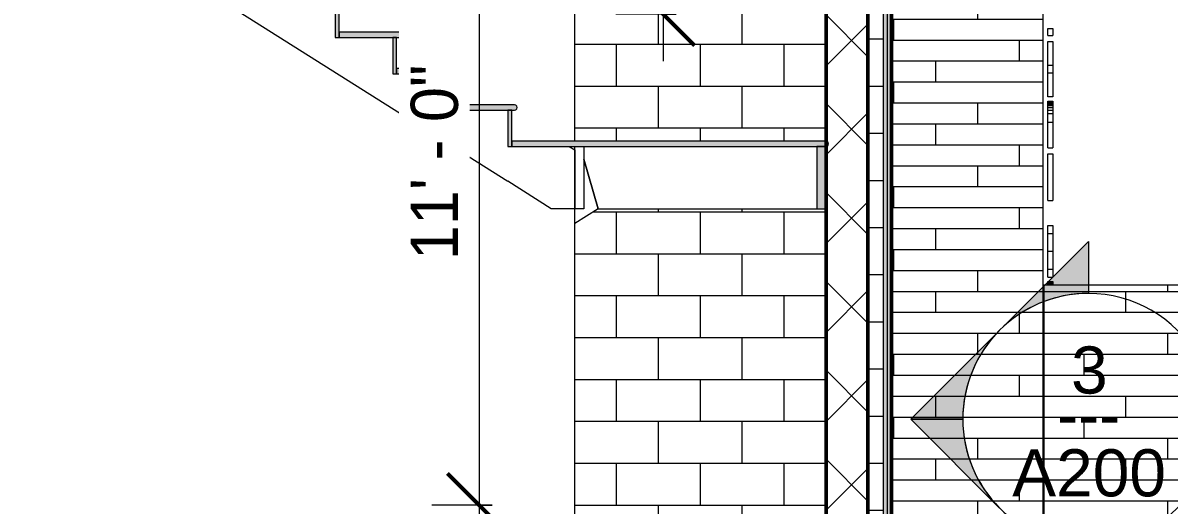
# Model space of a CAD drawing. Header units: inches. Extents: x 9661 to 16493, y -360 to 681.
# Drawn here: x 11923.8 to 12142.7, y 136 to 228.1 of the extents above; entities that cross this region are included whole.
import ezdxf

# ---------------------------------------------------------------- set-up
doc = ezdxf.new("R2010")
doc.units = ezdxf.units.IN
doc.header["$MEASUREMENT"] = 0
for name, color, linetype, lineweight in [('0-1', 7, 'Continuous', 5), ('A-ANNO-DIMS', 211, 'Continuous', 9), ('A-ANNO-DIMS-96', 211, 'Continuous', 9), ('A-GENM-1', 135, 'Continuous', 9), ('A-WALL', 113, 'Continuous', 13), ('A-WALL-2', 55, 'Continuous', 13), ('A-WALL-3', 250, 'Continuous', 50), ('A-WALL-5', 8, 'Continuous', 5), ('A-WALL-6', 254, 'Continuous', 13), ('A-WALL-8', 113, 'Continuous', 50), ('A-WALL-PATT-3', 135, 'Continuous', 9), ('A-WALL-PATT-4', 252, 'Continuous', 9), ('A-WALL-PATT-5', 111, 'Continuous', 9), ('G-ANNO-SYMB-1', 111, 'Continuous', 9), ('I-WALL-1', 55, 'Continuous', 13), ('S-STRS-1', 31, 'Continuous', 5), ('S-STRS-2', 7, 'Continuous', 9)]:
    doc.layers.add(name, color=color, linetype=linetype, lineweight=lineweight)
doc.styles.add('Arial', font='arial.ttf', dxfattribs={"height": 8.999999999999991})
doc.styles.add('Century Gothic', font='ufonts.com_century-gothic.ttf', dxfattribs={"height": 8.999999999999991})
doc.dimstyles.new('OD__1_8__Tol__', dxfattribs={"dimscale": 12, "dimtxt": 9.39751442745773, "dimasz": 1, "dimexe": 0.75, "dimexo": 0.5000000000000001, "dimgap": 0.125, "dimtad": 1, "dimdec": 3, "dimrnd": 0.125, "dimzin": 3, "dimdsep": 46, "dimlunit": 4, "dimtxsty": 'Century Gothic', "dimblk1": 'OBLIQUE', "dimblk2": 'OBLIQUE', "dimsah": 1, "dimcen": 0.09, "dimdle": 0.75, "dimazin": 0, "dimtfac": 1, "dimtdec": 4, "dimtix": 1, "dimtmove": 0, "dimatfit": 3, "dimfxl": 1, "dimtvp": 1, "dimtfill": 1, "dimfrac": 2, "dimtolj": 1, "dimtzin": 0, "dimarcsym": 2})
pattern_1 = [(0, (12114.152, 136.8), (0, 4), []), (90, (12114.152, 136.8), (-7.999999999999999, 8), [4, -28]), (90, (12130.152, 140.8), (-7.999999999999999, 8), [4, -28])]

# ---------------------------------------------------------------- blocks, each defined once
blk = doc.blocks.new('CTR - 1st Phase -Stairs _ Elevators_rvt-1-BUILDING SECTION - EAST_WEST - LOOKING NORTH')
at = {"layer": 'A-WALL-PATT-3'}
h = blk.add_hatch(dxfattribs=at)
h.set_pattern_fill('FP_31', color=256, style=0, pattern_type=2)
h.set_pattern_definition([(0, (12069.189, -8), (0, 8), []), (90, (12069.189, -8), (-7.999999999999999, 8), [8, -8])])
h.paths.add_polyline_path([(12069.70552514278, -1.705302565824392e-13), (12077.18939611037, 7.059952622512353e-11), (12077.18939611037, 55.12499999999999), (12033.42737173118, 55.12499999999999), (12029.18939611052, 52.50516052532043), (12029.18939611052, -3.410605131648632e-13), (12043.53035150601, -1.705302565824392e-13)], flags=0)
h.paths.add_polyline_path([(11897.18939611052, -1.515908857502955e-26), (11907.56439611052, -1.515908857502954e-26), (11907.56439611052, 33.93359374999954), (11897.18939611052, 33.93359374999954), (11897.18939611052, 22.68991559311109)], flags=0)
h.paths.add_polyline_path([(11907.56439611052, 35.43359374999937), (11907.56439611052, 123.375), (11845.18939611051, 123.3749999999998), (11845.1893961105, 91.99999999999783), (11897.18939611052, 91.999999999998), (11897.18939611052, 35.43359374999937), (11905.51747650601, 35.43359374999937)], flags=0)
h.paths.add_polyline_path([(12033.67228900601, 68.00000000000021), (12077.18939611052, 68.00000000000021), (12077.18939611037, 192.5986842105264), (12033.67115889622, 192.5986842105261), (12029.18939611052, 189.768097187888), (12029.18939611052, 103.4335937500006), (12074.18939611037, 103.4080381197169), (12074.18939611037, 101.9335937499987), (12029.18939611052, 101.928375950911), (12029.18939611052, 68.00000000000004), (12030.93939611037, 68.00000000000021)], flags=0)
h.paths.add_polyline_path([(12074.93939611037, 101.9335937499987), (12074.40906602447, 102.1532636641098), (12074.18939611037, 102.6835937500001), (12074.40906602448, 103.2139238358901), (12074.93939611037, 103.4335937499989), (12075.47113239445, 103.2105289731433), (12075.68939611037, 102.6835937500001), (12075.46972619626, 102.1532636641098), (12074.99784315908, 101.9578033102543)], flags=0)
h.paths.add_polyline_path([(11845.18939611051, 135.9999999999999), (11907.56439611052, 136.0000000000004), (11907.56439611052, 255.3750000000001), (11845.18939611051, 255.3749999999998), (11845.18939611051, 176.3937007874022), (11846.44778100504, 176.3513432238292), (11846.5701996054, 176.2577964603126), (11846.61696516712, 176.1968503937015), (11846.61696516712, 175.8031496063), (11846.44778100504, 175.6486567761734), (11846.27601028374, 175.6238152230786), (11846.06095781334, 175.6122804195006), (11845.18939611051, 175.6062992125991), (11845.18939611051, 160.217415593111)], flags=0)
h.paths.add_polyline_path([(11845.68545910264, 175.8031496062998), (11845.74811852922, 176.0000000000005), (11845.68545910264, 176.1018972618519), (11845.68545910264, 175.8981027381492)], flags=0)
h.paths.add_polyline_path([(12077.18939611052, 205.4736842105265), (12077.18939611037, 373.3749815333425), (12029.18939611052, 373.3749815333423), (12029.18939611052, 240.9072779605259), (12074.18939611037, 240.8817223302434), (12074.18939611037, 239.4072779605266), (12029.18939611052, 239.3929705801451), (12029.18939611052, 205.4736842105263), (12075.43939611037, 205.4736842105265)], flags=0)
h.paths.add_polyline_path([(12074.93939611037, 239.4072779605266), (12074.40906602448, 239.6269478746366), (12074.18939611037, 240.1572779605266), (12074.40906602448, 240.6876080464164), (12074.93939611037, 240.9072779605264), (12075.47113239445, 240.6842131836696), (12075.68939611037, 240.1572779605266), (12075.46972619626, 239.6269478746366), (12074.99784315908, 239.4314875207808)], flags=0)
h.paths.add_polyline_path([(11845.18939611051, 268), (11907.56439611052, 268.0000000000004), (11907.56439611052, 373.374981533342), (11845.18939611051, 373.3749815333406), (11845.18939611051, 308.393700787402), (11846.44778100504, 308.3513432238295), (11846.5701996054, 308.2577964603113), (11846.61696516712, 308.1968503937007), (11846.61696516712, 307.8031496063006), (11846.44778100504, 307.6486567761718), (11846.27601028374, 307.6238152230785), (11846.06095781334, 307.6122804195006), (11845.18939611051, 307.6062992125989), (11845.18939611051, 297.7449155931112)], flags=0)
h.paths.add_polyline_path([(11845.68545910264, 307.8031496062996), (11845.74811852922, 308.0000000000005), (11845.68545910264, 308.1018972618518), (11845.68545910264, 307.8981027381491)], flags=0)
at = {"layer": 'A-WALL-PATT-4'}
h = blk.add_hatch(dxfattribs=at)
h.set_pattern_fill('FP_26', color=256, style=0, pattern_type=2)
h.set_pattern_definition([(45, (10995.947, 72), (-8.485281374238571, 8.485281374238571), []), (135, (10995.947, 72), (-8.485281374238571, -8.48528137423857), [])])
h.paths.add_polyline_path([(12085.18939611037, -3.999999999999943), (12085.18939611037, 373.9999815333416), (12077.18939611052, 373.9999815333416), (12077.18939611051, -3.999999999999602), (12083.18939611053, -3.999999999999943)], flags=0)
at = {"layer": 'S-STRS-1'}
for points in [[(11983.43939611037, 225.3157894736844), (11984.18939611037, 225.3157894736844), (11984.18939611037, 232.2631578947372), (11983.43939611037, 232.2631578947372), (11983.43939611037, 226.3157894736843)], [(11994.43939611037, 225.3157894736844), (11995.68939611037, 225.3157894736844), (11996.04294950096, 225.4622360830913), (11996.18939611037, 225.8157894736846), (11996.04294950096, 226.1693428642774), (11995.68939611037, 226.3157894736843), (11984.18939611037, 226.3157894736843), (11984.18939611037, 225.3157894736844), (11994.24003900601, 225.3157894736844)], [(11994.43939611037, 218.3684210526317), (11995.18939611037, 218.3684210526317), (11995.18939611037, 225.3157894736844), (11994.43939611037, 225.3157894736844), (11994.43939611037, 219.3684210526318)], [(11995.18939611037, 218.3684210526317), (12006.68939611037, 218.3684210526319), (12007.04294950096, 218.5148676620388), (12007.18939611037, 218.8684210526318), (12007.04294950096, 219.2219744432253), (12006.68939611037, 219.3684210526316), (11995.18939611037, 219.3684210526316)], [(12006.18939611037, 211.4210526315823), (12006.18939611037, 218.3684210526319), (12005.43939611037, 218.3684210526319), (12005.43939611036, 211.4210526315826)], [(12017.68939611037, 211.4210526315792), (12018.04294950096, 211.5674992409856), (12018.18939611037, 211.9210526315788), (12018.04294950096, 212.2746060221723), (12017.68939611037, 212.4210526315792), (12006.18939611037, 212.4210526315792), (12006.18939611037, 211.4210526315823), (12016.43939611037, 211.4210526315792)], [(12016.43939611037, 204.4736842105262), (12017.18939611037, 204.4736842105262), (12017.18939611037, 211.4210526315792), (12016.43939611037, 211.4210526315792), (12016.43939611037, 206.0599155931116)], [(12029.18939611052, 204.4736842105262), (12077.18939611037, 204.4736842105264), (12077.18939611037, 205.4736842105265), (12017.18939611037, 205.4736842105263), (12017.18939611037, 204.4736842105262), (12028.14366957612, 204.4736842105264)], [(12077.18939611037, 192.5986842105264), (12077.18939611037, 204.4736842105264), (12075.43939611037, 204.4736842105264), (12075.43939611037, 192.5986842105264)]]:
    blk.add_hatch(color=256, dxfattribs=at).paths.add_polyline_path(points, flags=0)
at = {"layer": 'A-WALL-3'}
for p, q in [((12077.18939611037, 375.9999999999108), (12077.18939611037, -3.999999999999985)), ((12085.18939611036, -3.999999999999996), (12085.18939611036, 375.9999999999108))]:
    blk.add_line(p, q, dxfattribs=at)
at = {"layer": 'I-WALL-1'}
for p, q in [((12029.18939611052, 205.4736842105263), (12029.18939611052, 373.3749815333413)), ((12029.18939611052, 68.00000000000013), (12029.18939611052, 192.5986842105263))]:
    blk.add_line(p, q, dxfattribs=at)
at = {"layer": 'S-STRS-2'}
for p, q in [((11930.18939611037, 252.2944129773612), (12016.43939611037, 197.8207287668355)), ((11983.43939611037, 232.2631578947368), (11983.43939611037, 225.3157894736842)), ((11984.18939611037, 225.3157894736841), (11984.18939611037, 232.2631578947368)), ((11995.68939611037, 226.3157894736842), (11984.18939611037, 226.3157894736842)), ((11984.18939611037, 226.3157894736842), (11984.18939611037, 225.3157894736842)), ((11983.43939611037, 225.3157894736842), (11984.18939611037, 225.3157894736841)), ((11984.18939611037, 225.3157894736842), (11995.68939611037, 225.3157894736842)), ((11995.18939611037, 225.3157894736842), (11994.43939611037, 225.3157894736842)), ((11994.43939611037, 225.3157894736842), (11994.43939611037, 218.3684210526316)), ((11995.18939611037, 218.3684210526315), (11995.18939611037, 225.3157894736842)), ((12006.68939611037, 219.3684210526316), (11995.18939611037, 219.3684210526316)), ((11995.18939611037, 219.3684210526316), (11995.18939611037, 218.3684210526316)), ((11994.43939611037, 218.3684210526316), (11995.18939611037, 218.3684210526315)), ((11995.18939611037, 218.3684210526316), (12006.68939611037, 218.3684210526316)), ((12006.18939611037, 218.3684210526316), (12005.43939611037, 218.3684210526316)), ((12005.43939611037, 218.3684210526316), (12005.43939611037, 211.421052631579)), ((12006.18939611037, 211.4210526315789), (12006.18939611037, 218.3684210526316)), ((12017.68939611037, 212.4210526315789), (12006.18939611037, 212.4210526315789)), ((12006.18939611037, 212.4210526315789), (12006.18939611037, 211.4210526315789)), ((12005.43939611037, 211.421052631579), (12006.18939611037, 211.4210526315789)), ((12006.18939611037, 211.4210526315789), (12017.68939611037, 211.4210526315789)), ((12017.18939611037, 211.4210526315789), (12016.43939611037, 211.4210526315789)), ((12016.43939611037, 211.4210526315789), (12016.43939611037, 204.4736842105263)), ((12017.18939611037, 204.4736842105262), (12017.18939611037, 211.4210526315789)), ((12016.43939611037, 204.4736842105263), (12017.18939611037, 204.4736842105262)), ((12077.18939611037, 205.4736842105263), (12017.18939611037, 205.4736842105263)), ((12017.18939611037, 205.4736842105263), (12017.18939611037, 204.4736842105263)), ((12017.18939611037, 204.4736842105263), (12077.18939611037, 204.4736842105263)), ((12028.14366957612, 204.4736842105263), (12029.18939611037, 203.8132253467886)), ((12029.18939611037, 192.5986842105263), (12029.18939611037, 204.4736842105263)), ((12029.18939611037, 203.8132253467886), (12029.18939611037, 192.5986842105263)), ((12030.93939611037, 204.4736842105263), (12030.93939611037, 192.5986842105263)), ((12077.18939611037, 204.4736842105263), (12075.43939611037, 204.4736842105263)), ((12075.43939611037, 204.4736842105263), (12075.43939611037, 192.5986842105263)), ((12077.18939611037, 204.4736842105263), (12077.18939611037, 205.4736842105263)), ((12077.18939611037, 205.4736842105263), (12077.18939611037, 204.4736842105263)), ((12077.18939611037, 192.5986842105263), (12077.18939611037, 204.4736842105263)), ((12030.93939611037, 202.0397030783646), (12033.67115889621, 192.5986842105263)), ((12033.67115889621, 192.5986842105258), (12030.93939611037, 202.0397030783647)), ((12024.70763332452, 192.5986842105263), (12016.43939611037, 197.8207287668358)), ((12029.18939611037, 192.5986842105263), (12024.70763332452, 192.5986842105263)), ((12030.93939611037, 192.5986842105263), (12029.18939611037, 192.5986842105263)), ((12033.67115889621, 192.5986842105258), (12029.18939611052, 189.7680971879832)), ((12033.67115889621, 192.5986842105263), (12075.43939611037, 192.5986842105263)), ((12075.43939611037, 192.5986842105263), (12077.18939611037, 192.5986842105263))]:
    blk.add_line(p, q, dxfattribs=at)
for centre in [(11995.68939611037, 225.8157894736842), (12006.68939611037, 218.8684210526315), (12017.68939611037, 211.9210526315789), (12077.18939611037, 204.9736842105263)]:
    blk.add_arc(centre, 0.5, 269.9999999999996, 90, dxfattribs=at)
blk = doc.blocks.new('DIMBLOCK4-BUILDING SECTION - EAST_WEST - LOOKING NORTH')
at = {"layer": 'A-ANNO-DIMS-96', "lineweight": 50}
for p, q in [((12010.92237433472, 267.9999999999071), (12004.92237433472, 273.9999999999071)), ((12010.92237433472, 267.9999999999071), (12016.92237433472, 261.9999999999071)), ((12010.92237433472, 135.9999999999071), (12004.92237433472, 141.9999999999071)), ((12010.92237433472, 135.9999999999071), (12016.92237433472, 129.9999999999071))]:
    blk.add_line(p, q, dxfattribs=at)
at = {"layer": 'A-ANNO-DIMS-96'}
for p, q in [((12013.40765570896, 267.9999999999071), (12001.92237433472, 267.999999999907)), ((12010.92237433472, 267.9999999999071), (12010.92237433472, 135.9999999999071)), ((12010.92237433472, 267.999999999907), (12013.40765570896, 267.999999999907)), ((12013.40765570896, 135.9999999999071), (12001.92237433472, 135.9999999999071)), ((12010.92237433472, 135.9999999999071), (12013.40765570896, 135.9999999999071))]:
    blk.add_line(p, q, dxfattribs=at)
at = {"layer": 'A-ANNO-DIMS-96', "color": 0, "insert": (11997.88653710826, 182.7574704579698), "char_height": 8.999999999999998, "width": 46.18207090064941, "attachment_point": 1, "rotation": 90.0000000000002, "line_spacing_factor": 0.9845015114479527, "style": 'Century Gothic', "bg_fill": 3, "box_fill_scale": 1.25, "bg_fill_color": 256, "bg_fill_true_color": 13158600, "bg_fill_transparency": 0}
blk.add_mtext('11\' - 0"', dxfattribs=at)
blk = doc.blocks.new('_Oblique')
at = {"color": 0, "linetype": 'ByBlock', "lineweight": -2}
blk.add_line((-0.5, -0.5), (0.5, 0.5), dxfattribs=at)
blk = doc.blocks.new('DIMBLOCK5-BUILDING SECTION - EAST_WEST - LOOKING NORTH')
at = {"layer": 'A-ANNO-DIMS-96', "lineweight": 50}
for p, q in [((12010.92237433472, 135.9999999999071), (12004.92237433472, 141.9999999999071)), ((12010.92237433472, 135.9999999999071), (12016.92237433472, 129.9999999999071)), ((12010.92237433472, -3.197442310922193e-14), (12004.92237433472, 5.999999999999974)), ((12010.92237433472, -3.197442310922193e-14), (12016.92237433472, -6.000000000000037))]:
    blk.add_line(p, q, dxfattribs=at)
at = {"layer": 'A-ANNO-DIMS-96'}
for p, q in [((12013.40765570896, 135.9999999999071), (12001.92237433472, 135.9999999999071)), ((12010.92237433472, 135.9999999999071), (12010.92237433472, -9.00000000000002)), ((12010.92237433472, 135.9999999999071), (12013.40765570896, 135.9999999999071)), ((12013.40765570896, -2.131628207282043e-14), (12001.92237433472, -6.394884621842643e-14)), ((12010.92237433472, -1.742964298970216e-26), (12013.40765570896, -1.742964298970216e-26))]:
    blk.add_line(p, q, dxfattribs=at)
at = {"layer": 'A-ANNO-DIMS-96', "color": 0, "insert": (11997.88653710826, 48.75747045801624), "char_height": 8.999999999999998, "width": 46.18207090064941, "attachment_point": 1, "rotation": 90.0000000000002, "line_spacing_factor": 0.9845015114479527, "style": 'Century Gothic', "bg_fill": 3, "box_fill_scale": 1.25, "bg_fill_color": 256, "bg_fill_true_color": 13158600, "bg_fill_transparency": 0}
blk.add_mtext('11\' - 4"', dxfattribs=at)
blk = doc.blocks.new('DIMBLOCK6-BUILDING SECTION - EAST_WEST - LOOKING NORTH')
at = {"layer": 'A-ANNO-DIMS-96'}
for p, q in [((12046.05427281492, 359.124999999981), (12046.05427281492, 220.7499999999794)), ((12048.53955418916, 350.124999999981), (12037.05427281492, 350.1249999999809)), ((12046.05427281492, 350.124999999981), (12048.53955418916, 350.124999999981)), ((12048.53955418916, 229.7499999999794), (12037.05427281492, 229.7499999999793)), ((12046.05427281492, 229.7499999999793), (12048.53955418916, 229.7499999999793))]:
    blk.add_line(p, q, dxfattribs=at)
at = {"layer": 'A-ANNO-DIMS-96', "lineweight": 50}
for p, q in [((12046.05427281492, 350.124999999981), (12040.05427281492, 356.124999999981)), ((12046.05427281492, 350.124999999981), (12052.05427281492, 344.124999999981)), ((12046.05427281492, 229.7499999999794), (12040.05427281492, 235.7499999999794)), ((12046.05427281492, 229.7499999999794), (12052.05427281492, 223.7499999999794))]:
    blk.add_line(p, q, dxfattribs=at)
at = {"layer": 'A-ANNO-DIMS-96', "color": 0, "insert": (12033.01843558847, 259.20911949115), "char_height": 8.999999999999998, "width": 73.7481132211921, "attachment_point": 1, "rotation": 90.0000000000002, "line_spacing_factor": 0.9845015114479527, "style": 'Century Gothic', "bg_fill": 3, "box_fill_scale": 1.25, "bg_fill_color": 256, "bg_fill_true_color": 13158600, "bg_fill_transparency": 0}
blk.add_mtext('10\' - 0 3/8"', dxfattribs=at)
blk = doc.blocks.new('Section - Section Head - Filled-22785-BUILDING SECTION - EAST_WEST - LOOKING NORTH')
at = {"layer": 'G-ANNO-SYMB-1'}
h = blk.add_hatch(color=256, dxfattribs=at)
edge = h.paths.add_edge_path(flags=0)
edge.add_arc((10178.18939611049, 472.9348735142124), 24.03123559096272, 89.99999999999989, 132.0783950246249, ccw=False)
edge.add_line((10178.18939611049, 496.966109105176), (10178.18939611049, 506.8759990111666))
edge.add_line((10178.18939611049, 506.8759990111666), (10162.08494075386, 490.7715436545297))
h = blk.add_hatch(color=256, dxfattribs=at)
edge = h.paths.add_edge_path(flags=0)
edge.add_line((10161.21883336202, 489.9054362626895), (10144.24827061354, 472.9348735142125))
edge.add_line((10144.24827061354, 472.9348735142125), (10154.18939611049, 472.9348735142124))
edge.add_arc((10178.18939611049, 472.9348735142121), 23.99999999999891, 135, 179.9999999999995, ccw=False)
h = blk.add_hatch(color=256, dxfattribs=at)
edge = h.paths.add_edge_path(flags=0)
edge.add_arc((10178.18939611049, 472.9348735142124), 23.99999999999989, 180.0000000000001, 225.0000000000011, ccw=False)
edge.add_line((10154.18939611049, 472.9348735142124), (10144.24827061354, 472.9348735142125))
edge.add_line((10144.24827061354, 472.9348735142125), (10161.21883336202, 455.9643107657353))
h = blk.add_hatch(color=256, dxfattribs=at)
edge = h.paths.add_edge_path(flags=0)
edge.add_line((10162.08494075386, 455.098203373895), (10178.18939611049, 438.9937480172579))
edge.add_line((10178.18939611049, 438.9937480172579), (10178.18939611049, 448.9036379232484))
edge.add_arc((10178.18939611049, 472.9348735142123), 24.03123559096389, 227.9216049753765, 270, ccw=False)
for p, q in [((10162.08494075386, 490.7715436545297), (10178.18939611049, 506.8759990111666)), ((10178.18939611049, 506.8759990111666), (10178.18939611049, 496.966109105176)), ((10144.24827061354, 472.9348735142125), (10161.21883336202, 489.9054362626895)), ((10154.18939611049, 472.9348735142124), (10144.24827061354, 472.9348735142125)), ((10161.21883336202, 455.9643107657353), (10144.24827061354, 472.9348735142125)), ((10144.24827061354, 472.9348735142125), (10154.18939611049, 472.9348735142124)), ((10178.18939611049, 438.9937480172579), (10162.08494075386, 455.098203373895)), ((10178.18939611049, 448.9036379232484), (10178.18939611049, 438.9937480172579))]:
    blk.add_line(p, q, dxfattribs=at)
for centre, radius, start, end in [((10178.18939611049, 472.966109105176), 23.99999999999988, 89.9999999999998, 269.9999999999994), ((10178.18939611049, 472.9348735142124), 24.03123559096272, 89.9999999999996, 132.0783950246245), ((10178.18939611049, 472.966109105176), 24, 269.9999999999996, 90), ((10178.18939611049, 472.9348735142121), 23.99999999999891, 134.9999999999997, 179.9999999999992), ((10178.18939611049, 472.9348735142124), 23.99999999999989, 179.9999999999997, 225.0000000000008), ((10178.18939611049, 472.9348735142123), 24.03123559096389, 227.9216049753762, 269.9999999999996)]:
    blk.add_arc(centre, radius, start, end, dxfattribs=at)

msp = doc.modelspace()

# ---------------------------------------------------------------- hatches: boundary and pattern name
at = {"layer": 'A-WALL-5'}
msp.add_hatch(color=256, dxfattribs=at).paths.add_polyline_path([(12088.1898230047, -3.999999999999943), (12088.93939611036, -3.999999999999943), (12088.93939611036, 229.999999999985), (12088.5893961106, 229.999999999985), (12088.5871549153, 231.4999999999849), (12088.18939611036, 231.4999999999849), (12088.18939611036, -3.999999999999943)], flags=0)
at = {"layer": 'A-WALL-6'}
msp.add_hatch(color=256, dxfattribs=at).paths.add_polyline_path([(12089.68939611036, -4.250000000000056), (12089.68939611037, 229.999999999985), (12088.93939611036, 229.999999999985), (12088.93939611036, -3.999999999999943), (12089.18939611052, -3.999999999999943), (12089.18939611052, -4.250000000000056)], flags=0)
at = {"layer": 'A-WALL-PATT-3'}
h = msp.add_hatch(dxfattribs=at)
h.set_pattern_fill('FP_5', color=256, style=0, pattern_type=2)
h.set_pattern_definition(pattern_1)
h.paths.add_polyline_path([(12089.68939611037, 109.7499999999861), (12109.7143961105, 109.749999999987), (12109.7143961105, 120.0000000000002), (12089.68939611037, 120.0000000000002), (12089.68939611037, 114.3749155931119)], flags=0)
h.paths.add_polyline_path([(12105.50889152335, 132.000000000001), (12109.71439611049, 132.000000000001), (12109.7143961105, 229.999999999985), (12089.68939611037, 229.9999999999826), (12089.68939611037, 132.000000000001), (12102.67872650601, 132.000000000001)], flags=0)
h.paths.add_polyline_path([(12102.67872650601, 231.4999999999849), (12109.7143961105, 231.5390624999848), (12109.7143961105, 373.2499999998856), (12085.18939611037, 373.2499999998855), (12085.18939611037, 371.9999999998976), (12087.18939611037, 371.9999999998977), (12087.18939611037, 231.4999999999849), (12089.68939611037, 231.4999999999849)], flags=0)
h = msp.add_hatch(dxfattribs=at)
h.set_pattern_fill('FP_5', color=256, style=0, pattern_type=2)
h.set_pattern_definition(pattern_1)
h.paths.add_polyline_path([(12118.5893961105, 109.7499999999861), (12118.5893961105, 230.1250000000003), (12118.33939611049, 230.1250000000003), (12118.3304397242, 229.999999999985), (12109.7143961105, 229.999999999985), (12109.71439611049, 132.000000000001), (12115.8393961105, 132.000000000001), (12115.8393961105, 120.0000000000002), (12109.7143961105, 120.0000000000002), (12109.7143961105, 109.7499999999861)], flags=0)
h = msp.add_hatch(dxfattribs=at)
h.set_pattern_fill('FP_9', color=256, style=0, pattern_type=2)
h.set_pattern_definition([(0, (12182.464, 136.8), (0, 4), []), (90, (12182.464, 136.8), (-7.999999999999999, 8), [4, -28]), (90, (12198.464, 140.8), (-7.999999999999999, 8), [4, -28])])
h.paths.add_polyline_path([(12184.58939611051, 109.7499999999873), (12184.58939611051, 177.9999999999876), (12118.77689611051, 177.9999999999873), (12118.77689611051, 109.749999999987), (12122.39485150601, 109.749999999987)], flags=0)
at = {"layer": 'A-WALL-PATT-5'}
h = msp.add_hatch(dxfattribs=at)
h.set_pattern_fill('FP_14', color=256, style=0, pattern_type=2)
h.set_pattern_definition([(0, (10995.947, 72), (0, 9), []), (90, (10995.947, 72), (-9, 5.51091059616309e-16), [])])
h.paths.add_polyline_path([(12088.18939611036, -4.250000000000056), (12088.18939611036, 231.4999999999849), (12085.18939611037, 231.4999999999849), (12085.18939611037, -3.999999999999943), (12087.18939611052, -3.999999999999943), (12087.18939611052, -4.250000000000056), (12087.89163275601, -4.250000000000056)], flags=0)

# ---------------------------------------------------------------- linework, layer by layer
at = {"layer": 'A-GENM-1'}
for p, q in [((12119.5268961105, 225.6706279742164), (12119.5268961105, 226.9894046836181)), ((12119.5268961105, 226.9894046836181), (12120.5268961105, 226.9894046836181)), ((12119.5268961105, 225.6706279742164), (12120.5268961105, 225.6706279742164)), ((12120.5268961105, 226.9894046836181), (12120.5268961105, 225.6706279742164)), ((12119.5268961105, 219.9859791506821), (12119.5268961105, 224.5166983534899)), ((12119.5268961105, 224.5166983534899), (12120.5268961105, 224.5166983534899)), ((12120.5268961105, 224.5166983534899), (12120.5268961105, 219.9859791506821)), ((12119.5268961105, 218.5461428605345), (12119.5268961105, 219.9859791506821)), ((12119.5268961105, 219.9859791506821), (12120.5268961105, 219.9859791506821)), ((12120.5268961105, 219.9859791506821), (12120.5268961105, 218.5461428605345)), ((12119.5268961105, 213.9664846782762), (12119.5268961105, 218.5461428605345)), ((12119.5268961105, 218.5461428605345), (12120.5268961105, 218.5461428605345)), ((12120.5268961105, 218.5461428605345), (12120.5268961105, 213.9664846782762)), ((12120.5268961105, 213.9664846782762), (12119.5268961105, 213.9664846782762)), ((12119.5268961105, 212.893690734007), (12119.5268961105, 213.1422492349001)), ((12119.5268961105, 213.1422492349001), (12120.5268961105, 213.1422492349001)), ((12119.5268961105, 212.8125550575496), (12119.5268961105, 212.893690734007)), ((12119.5268961105, 212.893690734007), (12120.5268961105, 212.893690734007)), ((12119.5268961105, 212.7552449368775), (12119.5268961105, 212.8125550575497)), ((12119.5268961105, 212.8125550575497), (12120.5268961105, 212.8125550575497)), ((12119.5268961105, 212.5833145748607), (12119.5268961105, 212.7552449368775)), ((12119.5268961105, 212.7552449368775), (12120.5268961105, 212.7552449368775)), ((12119.5268961105, 212.2967639714995), (12119.5268961105, 212.5833145748607)), ((12119.5268961105, 212.5833145748607), (12120.5268961105, 212.5833145748607)), ((12120.5268961105, 213.1422492349001), (12120.5268961105, 212.893690734007)), ((12120.5268961105, 212.893690734007), (12120.5268961105, 212.8125550575496)), ((12120.5268961105, 212.8125550575497), (12120.5268961105, 212.7552449368775)), ((12120.5268961105, 212.7552449368775), (12120.5268961105, 212.5833145748607)), ((12120.5268961105, 212.5833145748607), (12120.5268961105, 212.2967639714995)), ((12119.5268961105, 211.8955931267938), (12119.5268961105, 212.2967639714995)), ((12119.5268961105, 212.2967639714995), (12120.5268961105, 212.2967639714995)), ((12119.5268961105, 211.3785141728634), (12119.5268961105, 211.8955931267938)), ((12119.5268961105, 211.8955931267938), (12120.5268961105, 211.8955931267938)), ((12119.5268961105, 210.7442392418279), (12119.5268961105, 211.3785141728634)), ((12119.5268961105, 211.3785141728634), (12120.5268961105, 211.3785141728634)), ((12119.5268961105, 209.1241014484418), (12119.5268961105, 210.7442392418279)), ((12119.5268961105, 210.7442392418279), (12120.5268961105, 210.7442392418279)), ((12120.5268961105, 212.2967639714995), (12120.5268961105, 211.8955931267938)), ((12120.5268961105, 211.8955931267938), (12120.5268961105, 211.3785141728634)), ((12120.5268961105, 211.3785141728634), (12120.5268961105, 210.7442392418279)), ((12120.5268961105, 210.7442392418279), (12120.5268961105, 209.1241014484418)), ((12119.5268961105, 204.2405064464386), (12119.5268961105, 209.1241014484418)), ((12119.5268961105, 209.1241014484418), (12120.5268961105, 209.1241014484418)), ((12120.5268961105, 209.1241014484418), (12120.5268961105, 204.2405064464386)), ((12119.5268961105, 204.2405064464386), (12120.5268961105, 204.2405064464386)), ((12119.5268961105, 194.1848340372506), (12119.5268961105, 203.0865768257121)), ((12119.5268961105, 203.0865768257121), (12120.5268961105, 203.0865768257121)), ((12120.5268961105, 203.0865768257121), (12120.5268961105, 194.1848340372506)), ((12119.5268961105, 194.1848340372506), (12120.5268961105, 194.1848340372506)), ((12119.5268961105, 187.8820086311842), (12119.5268961105, 189.4042684656694)), ((12119.5268961105, 189.4042684656694), (12120.5268961105, 189.4042684656694)), ((12120.5268961105, 189.4042684656694), (12120.5268961105, 187.8820086311842)), ((12119.5268961105, 184.4562800696524), (12119.5268961105, 187.8820086311842)), ((12119.5268961105, 187.8820086311842), (12120.5268961105, 187.8820086311842)), ((12120.5268961105, 187.8820086311842), (12120.5268961105, 184.4562800696524)), ((12119.5268961105, 181.07433901605), (12119.5268961105, 184.4562800696524)), ((12119.5268961105, 184.4562800696524), (12120.5268961105, 184.4562800696524)), ((12120.5268961105, 184.4562800696524), (12120.5268961105, 181.07433901605)), ((12119.5268961105, 179.5134431451565), (12119.5268961105, 181.07433901605)), ((12119.5268961105, 181.07433901605), (12120.5268961105, 181.07433901605)), ((12119.5268961105, 179.5134431451565), (12120.5268961105, 179.5134431451565)), ((12120.5268961105, 181.07433901605), (12120.5268961105, 179.5134431451565)), ((12119.5268961105, 178.4406492008874), (12119.5268961105, 178.6892077017805)), ((12119.5268961105, 178.6892077017805), (12120.5268961105, 178.6892077017805)), ((12119.5268961105, 178.35951352443), (12119.5268961105, 178.4406492008874)), ((12119.5268961105, 178.4406492008874), (12120.5268961105, 178.4406492008874)), ((12119.5268961105, 178.3022034037578), (12119.5268961105, 178.35951352443)), ((12119.5268961105, 178.35951352443), (12120.5268961105, 178.35951352443)), ((12119.5268961105, 178.1302730417411), (12119.5268961105, 178.3022034037578)), ((12119.5268961105, 178.3022034037578), (12120.5268961105, 178.3022034037578)), ((12119.5268961105, 177.9999999999873), (12119.5268961105, 178.1302730417411)), ((12119.5268961105, 178.1302730417411), (12120.5268961105, 178.1302730417411)), ((12120.5268961105, 178.6892077017805), (12120.5268961105, 178.4406492008874)), ((12120.5268961105, 178.4406492008874), (12120.5268961105, 178.35951352443)), ((12120.5268961105, 178.35951352443), (12120.5268961105, 178.3022034037578)), ((12120.5268961105, 178.3022034037578), (12120.5268961105, 178.1302730417411)), ((12120.5268961105, 178.1302730417411), (12120.5268961105, 177.9999999999873))]:
    msp.add_line(p, q, dxfattribs=at)
at = {"layer": 'A-WALL'}
for p, q in [((12088.18939611036, -4.250000000000003), (12088.18939611036, 231.4999999999849)), ((12088.93939611036, -4.250000000000003), (12088.93939611036, 229.9999999999848))]:
    msp.add_line(p, q, dxfattribs=at)
at = {"layer": 'A-WALL-2'}
for p, q in [((12118.5893961105, 230.125), (12118.5893961105, 109.7499999999873)), ((12184.58939611051, 177.9999999999873), (12118.77689611051, 177.9999999999873)), ((12118.77689611051, 177.9999999999873), (12118.77689611051, 109.7499999999873))]:
    msp.add_line(p, q, dxfattribs=at)
at = {"layer": 'A-WALL-8'}
for p, q in [((12085.18939611036, 371.9999999998974), (12085.18939611036, -4.250000000000013)), ((12089.68939611036, -4.250000000000003), (12089.68939611036, 229.9999999999848))]:
    msp.add_line(p, q, dxfattribs=at)

# ---------------------------------------------------------------- block references
at = {"layer": '0-1'}
msp.add_blockref('CTR - 1st Phase -Stairs _ Elevators_rvt-1-BUILDING SECTION - EAST_WEST - LOOKING NORTH', (0, 0), dxfattribs=at)
at = {"layer": 'G-ANNO-SYMB-1'}
msp.add_blockref('Section - Section Head - Filled-22785-BUILDING SECTION - EAST_WEST - LOOKING NORTH', (1949.124160457751, -320.547597516802), dxfattribs=at)

# ---------------------------------------------------------------- texts
at = {"layer": 'G-ANNO-SYMB-1', "char_height": 8.999999999999991, "attachment_point": 1}
for s, insert, width, style in [('3', (12123.99258009249, 166.2959124575784), 8.483999999999991, 'Arial'), ('---', (12121.34126900578, 157.7892195441926), 15.45299999999999, 'Century Gothic'), ('A200', (12112.7484856043, 146.6596682682456), 35.75399999999996, 'Arial')]:
    msp.add_mtext(s, dxfattribs=dict(at, insert=insert, width=width, style=style))

# ---------------------------------------------------------------- next in the draw order: dimensions: what is measured, and where the dimension line sits
at = {"layer": 'A-ANNO-DIMS'}
for base, p1, p2, override, picture, middle in [((12046.05427281493, 229.7499999999794), (12054.53955418916, 350.124999999981), (12054.53955418916, 229.7499999999793), {"dimpost": '<>', "dimfxl": 120.3750000000017}, 'DIMBLOCK6-BUILDING SECTION - EAST_WEST - LOOKING NORTH', (12039.32925578106, 289.9374999999768)), ((12010.92237433472, 135.9999999999071), (12019.40765570896, 267.999999999907), (12019.40765570896, 135.9999999999071), {"dimpost": '<>', "dimfxl": 131.9999999999999}, 'DIMBLOCK4-BUILDING SECTION - EAST_WEST - LOOKING NORTH', (12004.69599768523, 201.9999999999037))]:
    dim = msp.add_linear_dim(base=base, p1=p1, p2=p2, angle=89.99999999999991, dimstyle='OD__1_8__Tol__', override=override, dxfattribs=at)
    dim.commit()
    dim.dimension.update_dxf_attribs({"geometry": picture, "text_midpoint": middle})

# ---------------------------------------------------------------- next in the draw order: dimensions: what is measured, and where the dimension line sits
dim = msp.add_linear_dim(base=(12010.92237433472, -1.364537316696393e-15), p1=(12019.40765570896, 135.9999999999071), p2=(12019.40765570896, -1.742964298970216e-26), angle=89.99999999999991, dimstyle='OD__1_8__Tol__', override={"dimpost": '<>', "dimfxl": 135.9999999999071}, dxfattribs=at)
dim.commit()
dim.dimension.update_dxf_attribs({"geometry": 'DIMBLOCK5-BUILDING SECTION - EAST_WEST - LOOKING NORTH', "text_midpoint": (12004.80918599334, 67.99999999995015)})

doc.saveas('drawing.dxf')
